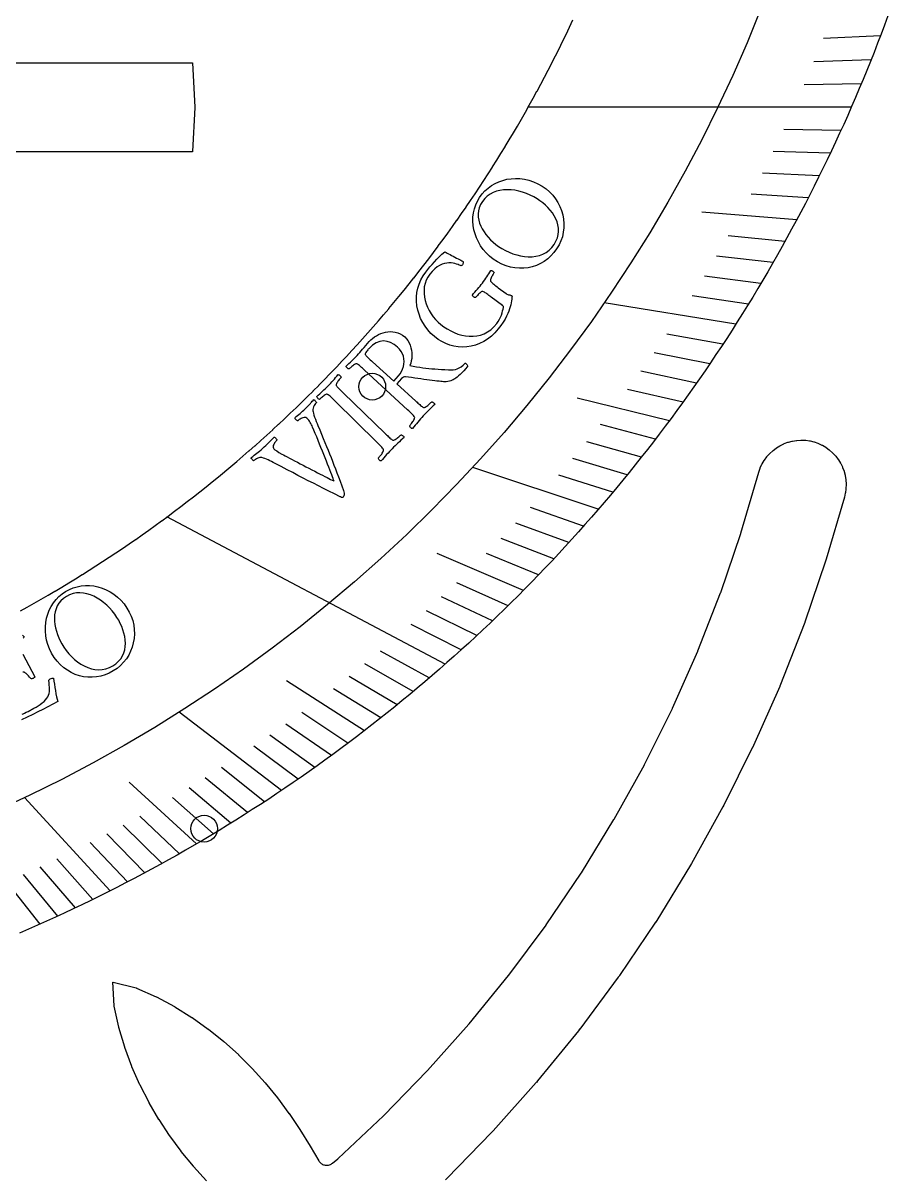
# Model space of a CAD drawing. Header units: millimetres. Extents: x -61 to 61, y -61 to 61.
# Drawn here: x 17.19 to 40.76, y -29.22 to 2.3 of the extents above; entities that cross this region are included whole.
import ezdxf

# ---------------------------------------------------------------- set-up
doc = ezdxf.new("R2010")
doc.units = ezdxf.units.MM
for name, color, linetype in [('CUT_INNER', 6, 'Continuous'), ('ENGRAVE', 7, 'Continuous'), ('ENGRAVE_FINE', 8, 'Continuous'), ('TEXT', 5, 'Continuous')]:
    doc.layers.add(name, color=color, linetype=linetype)

msp = doc.modelspace()

# ---------------------------------------------------------------- linework, layer by layer
at = {"layer": 'CUT_INNER'}
for points in [[(40.7637, 2.4923), (40.6717, 2.2424), (40.5782, 1.9932), (40.4831, 1.7445), (40.3865, 1.4964), (40.2884, 1.2488), (40.1888, 1.0019), (40.0877, 0.7557), (39.9851, 0.51), (39.8809, 0.265), (39.7753, 0.0206), (39.6681, -0.2231), (39.5595, -0.4662), (39.4494, -0.7086), (39.3378, -0.9503), (39.2247, -1.1914), (39.1101, -1.4317), (38.9941, -1.6713), (38.8766, -1.9102), (38.7576, -2.1484), (38.6372, -2.3858), (38.5153, -2.6225), (38.392, -2.8585), (38.2672, -3.0937), (38.141, -3.3281), (38.0133, -3.5617), (37.8842, -3.7946), (37.7537, -4.0266), (37.6218, -4.2579), (37.4884, -4.4883), (37.3537, -4.7179), (37.2175, -4.9467), (37.0799, -5.1747), (36.941, -5.4018), (36.8006, -5.628), (36.6589, -5.8534), (36.5157, -6.0779), (36.3712, -6.3015), (36.2254, -6.5242), (36.0781, -6.746), (35.9295, -6.9669), (35.7796, -7.1869), (35.6283, -7.406), (35.4757, -7.6242), (35.3217, -7.8414), (35.1664, -8.0576), (35.0098, -8.2729), (34.8519, -8.4873), (34.6926, -8.7006), (34.5321, -8.913), (34.3702, -9.1244), (34.2071, -9.3348), (34.0426, -9.5442), (33.8769, -9.7525), (33.7099, -9.9599), (33.5416, -10.1662), (33.3721, -10.3715), (33.2013, -10.5758), (33.0293, -10.779), (32.856, -10.9811), (32.6815, -11.1822), (32.5058, -11.3821), (32.3288, -11.5811), (32.1506, -11.7789), (31.9712, -11.9756), (31.7906, -12.1712), (31.6088, -12.3657), (31.4258, -12.5591), (31.2417, -12.7514), (31.0563, -12.9425), (30.8698, -13.1325), (30.6821, -13.3213), (30.4933, -13.509), (30.3033, -13.6955), (30.1122, -13.8809), (29.9199, -14.0651), (29.7265, -14.2481), (29.532, -14.4299), (29.3364, -14.6105), (29.1397, -14.7899), (28.9419, -14.9681), (28.743, -15.145), (28.543, -15.3208), (28.3419, -15.4953), (28.1398, -15.6686), (27.9366, -15.8406), (27.7324, -16.0114), (27.5271, -16.181), (27.3208, -16.3492), (27.1134, -16.5162), (26.9051, -16.682), (26.6957, -16.8464), (26.4853, -17.0096), (26.2739, -17.1714), (26.0615, -17.332), (25.8482, -17.4913), (25.6339, -17.6492), (25.4186, -17.8058), (25.2023, -17.9611), (24.9851, -18.1151), (24.767, -18.2678), (24.5479, -18.419), (24.3279, -18.569), (24.107, -18.7176), (23.8852, -18.8648), (23.6625, -19.0107), (23.4388, -19.1552), (23.2144, -19.2983), (22.989, -19.4401), (22.7628, -19.5805), (22.5357, -19.7194), (22.3077, -19.857), (22.0789, -19.9932), (21.8493, -20.128), (21.6189, -20.2613), (21.3877, -20.3933), (21.1556, -20.5238), (20.9228, -20.6529), (20.6891, -20.7805), (20.4547, -20.9068), (20.2195, -21.0316), (19.9836, -21.1549), (19.7469, -21.2768), (19.5095, -21.3972), (19.2713, -21.5162), (19.0324, -21.6337), (18.7928, -21.7498), (18.5524, -21.8643), (18.3114, -21.9774), (18.0697, -22.0891), (17.8273, -22.1992), (17.5842, -22.3078), (17.3405, -22.415), (17.0961, -22.5206)], [(17.1147, -13.7341), (17.3039, -13.6293), (17.3052, -13.6285), (17.4937, -13.5225), (17.495, -13.5217), (17.6828, -13.4146), (17.6842, -13.4138), (17.8713, -13.3055), (17.8726, -13.3047), (18.0591, -13.1953), (18.0605, -13.1945), (18.2463, -13.0839), (18.2476, -13.0831), (18.4327, -12.9714), (18.4341, -12.9706), (18.6185, -12.8577), (18.6198, -12.8569), (18.8036, -12.7429), (18.8049, -12.7421), (18.9879, -12.6269), (18.9892, -12.6261), (19.1716, -12.5099), (19.1728, -12.509), (19.3545, -12.3917), (19.3558, -12.3908), (19.5367, -12.2723), (19.5379, -12.2715), (19.7181, -12.1519), (19.7194, -12.1511), (19.8988, -12.0304), (19.9001, -12.0295), (20.0788, -11.9077), (20.08, -11.9069), (20.258, -11.784), (20.2592, -11.7831), (20.4364, -11.6591), (20.4377, -11.6582), (20.6141, -11.5332), (20.6153, -11.5323), (20.791, -11.4061), (20.7922, -11.4052), (20.9671, -11.278), (20.9683, -11.2771), (21.1424, -11.1488), (21.1437, -11.1479), (21.3169, -11.0186), (21.3182, -11.0177), (21.4907, -10.8872), (21.4919, -10.8863), (21.6636, -10.7548), (21.6648, -10.7539), (21.8357, -10.6214), (21.8369, -10.6205), (22.007, -10.4869), (22.0082, -10.4859), (22.1774, -10.3513), (22.1786, -10.3504), (22.347, -10.2147), (22.3482, -10.2138), (22.5158, -10.0771), (22.517, -10.0761), (22.6837, -9.9384), (22.6849, -9.9374), (22.8508, -9.7987), (22.852, -9.7977), (23.017, -9.658), (23.0182, -9.657), (23.1824, -9.5163), (23.1835, -9.5153), (23.3468, -9.3735), (23.348, -9.3725), (23.5104, -9.2298), (23.5116, -9.2287), (23.6731, -9.085), (23.6743, -9.084), (23.8349, -8.9392), (23.8361, -8.9382), (23.9959, -8.7925), (23.997, -8.7915), (24.1559, -8.6448), (24.157, -8.6437), (24.315, -8.4961), (24.3161, -8.495), (24.4732, -8.3464), (24.4743, -8.3453), (24.6304, -8.1957), (24.6315, -8.1947), (24.7868, -8.0441), (24.7879, -8.0431), (24.9422, -7.8916), (24.9433, -7.8905), (25.0967, -7.738), (25.0977, -7.737), (25.2502, -7.5836), (25.2513, -7.5825), (25.4028, -7.4282), (25.4038, -7.4271), (25.5544, -7.2718), (25.5554, -7.2707), (25.705, -7.1146), (25.7061, -7.1135), (25.8547, -6.9564), (25.8558, -6.9553), (26.0034, -6.7973), (26.0045, -6.7962), (26.1512, -6.6373), (26.1522, -6.6362), (26.2979, -6.4764), (26.2989, -6.4752), (26.4437, -6.3146), (26.4447, -6.3134), (26.5884, -6.1519), (26.5895, -6.1507), (26.7322, -5.9883), (26.7332, -5.9871), (26.875, -5.8238), (26.876, -5.8227), (27.0167, -5.6585), (27.0177, -5.6573), (27.1574, -5.4923), (27.1584, -5.4911), (27.2971, -5.3252), (27.2981, -5.324), (27.4358, -5.1573), (27.4368, -5.1561), (27.5735, -4.9885), (27.5744, -4.9873), (27.7101, -4.8189), (27.711, -4.8177), (27.8456, -4.6485), (27.8466, -4.6473), (27.9801, -4.4772), (27.9811, -4.476), (28.1136, -4.3051), (28.1145, -4.3039), (28.246, -4.1322), (28.2469, -4.131), (28.3774, -3.9585), (28.3783, -3.9572), (28.5076, -3.784), (28.5085, -3.7827), (28.6368, -3.6086), (28.6377, -3.6074), (28.7649, -3.4325), (28.7658, -3.4313), (28.892, -3.2556), (28.8929, -3.2544), (29.0179, -3.078), (29.0188, -3.0767), (29.1428, -2.8995), (29.1437, -2.8983), (29.2665, -2.7203), (29.2674, -2.7191), (29.3892, -2.5404), (29.3901, -2.5391), (29.5108, -2.3597), (29.5116, -2.3584), (29.6312, -2.1782), (29.632, -2.177), (29.7505, -1.9961), (29.7514, -1.9948), (29.8687, -1.8131), (29.8696, -1.8119), (29.9858, -1.6295), (29.9866, -1.6282), (30.1018, -1.4452), (30.1026, -1.4439), (30.2166, -1.2601), (30.2174, -1.2588), (30.3303, -1.0744), (30.3311, -1.073), (30.4428, -0.8879), (30.4436, -0.8866), (30.5542, -0.7008), (30.555, -0.6994), (30.6644, -0.513), (30.6652, -0.5116), (30.7735, -0.3245), (30.7743, -0.3231), (30.8814, -0.1353), (30.8822, -0.134), (30.9882, 0.0545), (30.989, 0.0558), (31.0938, 0.245), (31.0945, 0.2463), (31.1982, 0.4361), (31.199, 0.4374), (31.3015, 0.6278), (31.3022, 0.6292), (31.4036, 0.8202), (31.4043, 0.8216), (31.5045, 1.0132), (31.5052, 1.0146), (31.6042, 1.2068), (31.6049, 1.2082), (31.7027, 1.401), (31.7034, 1.4024), (31.8, 1.5959), (31.8007, 1.5972), (31.8961, 1.7913), (31.8968, 1.7927), (31.9911, 1.9873), (31.9917, 1.9887), (32.0848, 2.1839), (32.0854, 2.1853), (32.1773, 2.381)], [(5.2115, 1.215), (21.8058, 1.215), (21.8115, 1.2147), (21.8121, 1.2091), (21.8712, 0.0061), (21.8712, -0.0061), (21.8121, -1.2091), (21.8115, -1.2147), (21.8058, -1.215), (5.2115, -1.215)], [(22.1861, -29.2746), (21.8367, -28.885), (21.833, -28.8806), (21.5025, -28.4762), (21.4987, -28.4713), (21.1884, -28.0508), (21.1847, -28.0455), (20.8958, -27.608), (20.8922, -27.6022), (20.6257, -27.1467), (20.6223, -27.1406), (20.3792, -26.6661), (20.3761, -26.6596), (20.1577, -26.1651), (20.1549, -26.1582), (19.963, -25.6425), (19.9604, -25.6349), (19.7984, -25.0958), (19.796, -25.0865), (19.672, -24.5175), (19.6711, -24.5124), (19.6706, -24.5072), (19.6402, -23.862), (19.6402, -23.8563), (19.6459, -23.8574), (20.2717, -24.0168), (20.2767, -24.0183), (20.2816, -24.0202), (20.8141, -24.2559), (20.8228, -24.2602), (21.3183, -24.5271), (21.3252, -24.5312), (21.7919, -24.8227), (21.7981, -24.8268), (22.2387, -25.1401), (22.2444, -25.1444), (22.6604, -25.4778), (22.6658, -25.4823), (23.0585, -25.8349), (23.0634, -25.8396), (23.434, -26.2104), (23.4385, -26.2152), (23.7881, -26.6035), (23.7921, -26.6082), (24.1219, -27.0132), (24.1255, -27.0177), (24.437, -27.4383), (24.44, -27.4426), (24.7346, -27.8775), (24.7372, -27.8815), (25.0166, -28.3297), (25.0187, -28.3332), (25.248, -28.7301), (25.2612, -28.7506), (25.2764, -28.7697), (25.2933, -28.7872), (25.3119, -28.803), (25.3319, -28.817), (25.3532, -28.8289), (25.3756, -28.8386), (25.3988, -28.8462), (25.4226, -28.8514), (25.4468, -28.8544), (25.4712, -28.8549), (25.4955, -28.8531), (25.5195, -28.8489), (25.543, -28.8423), (25.5658, -28.8335), (25.5876, -28.8226), (25.6082, -28.8096), (25.6274, -28.7946), (25.766, -28.6755), (25.7743, -28.6681), (27.0126, -27.5043), (27.0206, -27.4965), (28.2061, -26.279), (28.2137, -26.2709), (29.344, -25.002), (29.3512, -24.9935), (30.4242, -23.6757), (30.431, -23.667), (31.4445, -22.3028), (31.4509, -22.2938), (32.4028, -20.8861), (32.4088, -20.8768), (33.2974, -19.4282), (33.303, -19.4186), (34.1264, -17.932), (34.1316, -17.9222), (34.8883, -16.4006), (34.893, -16.3906), (35.5814, -14.8369), (35.5857, -14.8266), (36.2045, -13.244), (36.2083, -13.2335), (36.7564, -11.625), (36.7597, -11.6144), (37.2441, -9.9548), (37.246, -9.949), (37.2819, -9.845), (37.2865, -9.8336), (37.3312, -9.7364), (37.3369, -9.7256), (37.3909, -9.6332), (37.3976, -9.623), (37.4604, -9.5364), (37.4681, -9.5268), (37.5391, -9.4468), (37.5477, -9.4381), (37.6262, -9.3654), (37.6356, -9.3575), (37.7208, -9.2929), (37.7309, -9.286), (37.8221, -9.23), (37.8328, -9.2242), (37.929, -9.1774), (37.9403, -9.1726), (38.0406, -9.1355), (38.0523, -9.1318), (38.1558, -9.1047), (38.1678, -9.1022), (38.2734, -9.0854), (38.2856, -9.0841), (38.3924, -9.0777), (38.4046, -9.0776), (38.5115, -9.0817), (38.5237, -9.0828), (38.6297, -9.0974), (38.6417, -9.0996), (38.7458, -9.1245), (38.7575, -9.1279), (38.8586, -9.1629), (38.87, -9.1675), (38.9672, -9.2122), (38.978, -9.2179), (39.0703, -9.2719), (39.0806, -9.2786), (39.1672, -9.3414), (39.1767, -9.3491), (39.2567, -9.4201), (39.2655, -9.4286), (39.3382, -9.5071), (39.346, -9.5165), (39.4107, -9.6018), (39.4176, -9.6119), (39.4735, -9.703), (39.4794, -9.7138), (39.5262, -9.81), (39.531, -9.8213), (39.5681, -9.9216), (39.5718, -9.9333), (39.5988, -10.0368), (39.6014, -10.0488), (39.6182, -10.1544), (39.6195, -10.1666), (39.6259, -10.2733), (39.626, -10.2856), (39.6219, -10.3925), (39.6208, -10.4047), (39.6062, -10.5107), (39.604, -10.5227), (39.5784, -10.6297), (39.5768, -10.6356), (39.0837, -12.3251), (39.0829, -12.3277), (39.0675, -12.3765), (39.0666, -12.3791), (38.4985, -14.0466), (38.4976, -14.0493), (38.48, -14.0973), (38.479, -14.0999), (37.8375, -15.7405), (37.8365, -15.7431), (37.8168, -15.7903), (37.8157, -15.7929), (37.102, -17.4035), (37.1009, -17.406), (37.0791, -17.4523), (37.0779, -17.4548), (36.2935, -19.0321), (36.2923, -19.0346), (36.2685, -19.0798), (36.2672, -19.0823), (35.4136, -20.6233), (35.4122, -20.6257), (35.3864, -20.6699), (35.385, -20.6722), (34.4639, -22.1739), (34.4624, -22.1762), (34.4347, -22.2192), (34.4332, -22.2215), (33.4464, -23.6808), (33.4448, -23.6831), (33.4152, -23.7248), (33.4136, -23.727), (32.363, -25.1411), (32.3614, -25.1433), (32.33, -25.1837), (32.3282, -25.1859), (31.216, -26.5519), (31.2142, -26.5541), (31.181, -26.593), (31.1792, -26.5951), (30.0074, -27.9105), (30.0056, -27.9125), (29.9707, -27.95), (29.9688, -27.952), (28.7398, -29.2141), (28.7379, -29.2161), (28.7014, -29.2519)]]:
    msp.add_lwpolyline(points, dxfattribs=at)
at = {"layer": 'ENGRAVE'}
for points in [[(39.7663, 0), (30.9577, 0)], [(36.6182, -5.9175), (33.0262, -5.337)], [(32.8703, -10.9646), (29.4453, -9.8221)], [(28.6979, -15.1849), (21.1123, -11.1711)], [(24.2313, -18.6343), (21.4458, -16.4922)], [(19.565, -21.3692), (17.231, -18.82)]]:
    msp.add_lwpolyline(points, dxfattribs=at)
for centre, radius in [((0, 17.3597), 40.0734), ((26.7078, -7.6199), 0.3645), ((22.125, -19.6734), 0.3645)]:
    msp.add_circle(centre, radius, dxfattribs=at)
at = {"layer": 'ENGRAVE_FINE'}
for points in [[(40.5611, 1.9482), (39.0071, 1.8735)], [(40.3048, 1.2899), (38.7497, 1.2402)], [(40.0398, 0.6405), (38.4839, 0.6156)], [(39.4846, -0.6316), (37.9287, -0.6068)], [(39.1948, -1.2544), (37.6396, -1.2046)], [(38.8973, -1.8683), (37.3434, -1.7936)], [(38.5924, -2.4732), (37.0401, -2.3738)], [(38.2802, -3.0694), (35.6906, -2.8617)], [(37.9609, -3.6566), (36.4134, -3.5075)], [(37.6349, -4.235), (36.0904, -4.0612)], [(37.3023, -4.8046), (35.7614, -4.6062)], [(36.9633, -5.3654), (35.4264, -5.1424)], [(36.2671, -6.4608), (34.7397, -6.1887)], [(35.9102, -6.9954), (34.3883, -6.699)], [(35.5478, -7.5214), (34.0318, -7.2007)], [(35.18, -8.0388), (33.6704, -7.6938)], [(34.8071, -8.5476), (32.297, -7.9312)], [(34.4291, -9.0478), (32.9336, -8.6548)], [(34.0462, -9.5396), (32.5585, -9.1228)], [(33.6587, -10.023), (32.1792, -9.5824)], [(33.2667, -10.4979), (31.7958, -10.0338)], [(32.4697, -11.4229), (31.0175, -10.9121)], [(32.065, -11.8731), (30.6228, -11.3391)], [(31.6564, -12.315), (30.2247, -11.7581)], [(30.828, -13.1747), (28.4744, -12.1689)], [(31.244, -12.7489), (29.8232, -12.1691)], [(30.4085, -13.5925), (29.0108, -12.9677)], [(29.9856, -14.0024), (28.6, -13.3553)], [(29.5595, -14.4044), (28.1865, -13.7353)], [(29.1302, -14.7985), (27.7702, -14.1076)], [(28.2626, -15.5636), (26.9299, -14.8297)], [(27.8246, -15.9346), (26.5061, -15.1795)], [(26.4947, -17.0023), (24.3692, -15.6383)], [(27.3839, -16.298), (26.08, -15.522)], [(26.9405, -16.6539), (25.6518, -15.8572)], [(26.0465, -17.3433), (24.7889, -16.506)], [(25.5959, -17.677), (24.3546, -16.8197)], [(25.1431, -18.0033), (23.9184, -17.1263)], [(24.6882, -18.3224), (23.4804, -17.426)], [(23.7723, -18.939), (22.5995, -18.0047)], [(21.9183, -20.0877), (20.0853, -18.4077)], [(22.8488, -19.5273), (21.7124, -18.5561)], [(23.3115, -19.2367), (22.1567, -18.2838)], [(22.3844, -19.8109), (21.2668, -18.8218)], [(21.4506, -20.3575), (20.3714, -19.3334)], [(20.5106, -20.8768), (19.4713, -19.8189)], [(20.9814, -20.6206), (19.9219, -19.5793)], [(20.0385, -21.1264), (19.0195, -20.052)], [(18.6141, -21.8351), (17.658, -20.7135)], [(19.0902, -21.6055), (18.1128, -20.4993)], [(18.1369, -22.0582), (17.2023, -20.9216)], [(17.6585, -22.2748), (16.7457, -21.1235)]]:
    msp.add_lwpolyline(points, dxfattribs=at)
at = {"layer": 'TEXT'}
for points in [[(29.635, -2.458), (29.7045, -2.3642), (29.7813, -2.2792), (29.8656, -2.2031), (29.9574, -2.1358), (30.0555, -2.078), (30.1583, -2.0302), (30.2661, -1.9925), (30.3787, -1.9648), (30.4948, -1.9477), (30.6129, -1.9414), (30.733, -1.9461), (30.8552, -1.9617), (30.9777, -1.9894), (31.0991, -2.0301), (31.2194, -2.0839), (31.3384, -2.151), (31.4452, -2.2246), (31.5418, -2.3061), (31.628, -2.3956), (31.7037, -2.4931), (31.7689, -2.5968), (31.8235, -2.7047), (31.8674, -2.8167), (31.9006, -2.9329), (31.9224, -3.0515), (31.9322, -3.1707), (31.9301, -3.2903), (31.916, -3.4104), (31.8895, -3.5289), (31.8505, -3.6437), (31.7989, -3.7549), (31.7347, -3.8621), (31.6613, -3.9612), (31.58, -4.0509), (31.4906, -4.1313), (31.3934, -4.2022), (31.2902, -4.2626), (31.1827, -4.3115), (31.071, -4.3487), (30.9552, -4.3744), (30.8368, -4.3882), (30.7174, -4.39), (30.597, -4.3797), (30.4757, -4.3575), (30.3551, -4.3227), (30.2371, -4.2749), (30.1216, -4.2141), (30.0085, -4.1403), (29.9065, -4.06), (29.8148, -3.9728), (29.7333, -3.8786), (29.6619, -3.7776), (29.6007, -3.6718), (29.5498, -3.5633), (29.5093, -3.452), (29.479, -3.338), (29.4594, -3.2228), (29.4509, -3.1079), (29.4535, -2.9935), (29.4672, -2.8793), (29.4921, -2.7674), (29.5284, -2.66), (29.576, -2.5569), (29.635, -2.458)], [(29.7114, -2.5706), (29.6622, -2.6542), (29.6266, -2.7382), (29.6045, -2.8227), (29.596, -2.9077), (29.5991, -2.9925), (29.6118, -3.0761), (29.6343, -3.1585), (29.6664, -3.2398), (29.7068, -3.3193), (29.7541, -3.3964), (29.8082, -3.4712), (29.8692, -3.5437), (29.9351, -3.6127), (30.0041, -3.6775), (30.0761, -3.7378), (30.1512, -3.7938), (30.2423, -3.8533), (30.3375, -3.9066), (30.4367, -3.9538), (30.5401, -3.9946), (30.6455, -4.028), (30.751, -4.0528), (30.8567, -4.069), (30.9625, -4.0765), (31.0667, -4.0744), (31.1673, -4.0616), (31.2643, -4.0381), (31.3578, -4.0039), (31.4458, -3.9578), (31.5262, -3.8984), (31.5991, -3.8259), (31.6644, -3.7403), (31.7165, -3.6513), (31.7543, -3.5623), (31.7778, -3.4732), (31.787, -3.3843), (31.7839, -3.2962), (31.7702, -3.2095), (31.746, -3.1244), (31.7114, -3.0407), (31.668, -2.9596), (31.6176, -2.8818), (31.5601, -2.8074), (31.4957, -2.7364), (31.4263, -2.6694), (31.3542, -2.6073), (31.2793, -2.5499), (31.2017, -2.4973), (31.1081, -2.442), (31.0109, -2.3931), (30.9103, -2.3506), (30.8063, -2.3142), (30.7007, -2.2852), (30.5955, -2.2644), (30.4906, -2.2518), (30.386, -2.2474), (30.2838, -2.2518), (30.1857, -2.2658), (30.0919, -2.2893), (30.0022, -2.3223), (29.9183, -2.3662), (29.842, -2.4221), (29.773, -2.4903), (29.7114, -2.5706)], [(29.9527, -5.1784), (29.9481, -5.1749), (29.9435, -5.1715), (29.9389, -5.168), (29.9343, -5.1646), (29.9298, -5.1611), (29.9252, -5.1577), (29.9206, -5.1542), (29.916, -5.1508), (29.8876, -5.1296), (29.8604, -5.1095), (29.8344, -5.0907), (29.8095, -5.0731), (29.786, -5.0573), (29.7638, -5.044), (29.743, -5.0333), (29.7237, -5.0251), (29.7119, -5.0226), (29.6973, -5.026), (29.6797, -5.0352), (29.6592, -5.0502), (29.6375, -5.0686), (29.6163, -5.0879), (29.5956, -5.1082), (29.5752, -5.1294), (29.5568, -5.1495), (29.5417, -5.1664), (29.5298, -5.1802), (29.5213, -5.1908), (29.5109, -5.1893), (29.4991, -5.1852), (29.4857, -5.1783), (29.4707, -5.1688), (29.4567, -5.158), (29.4463, -5.1472), (29.4395, -5.1365), (29.4362, -5.1258), (29.4721, -5.0824), (29.5076, -5.0399), (29.5429, -4.9985), (29.578, -4.958), (29.6126, -4.9177), (29.6463, -4.8768), (29.6792, -4.8353), (29.7113, -4.7931), (29.7431, -4.7495), (29.7732, -4.7066), (29.8015, -4.6644), (29.8279, -4.6229), (29.8543, -4.5811), (29.8822, -4.5378), (29.9117, -4.493), (29.9427, -4.4468), (29.9539, -4.4469), (29.9661, -4.4504), (29.9794, -4.4573), (29.9938, -4.4676), (30.0072, -4.4792), (30.0175, -4.4901), (30.0249, -4.5003), (30.0292, -4.5098), (30.0216, -4.5209), (30.012, -4.5359), (30.0004, -4.5548), (29.9869, -4.5775), (29.9731, -4.602), (29.9605, -4.6264), (29.9493, -4.6505), (29.9394, -4.6745), (29.9322, -4.6965), (29.9291, -4.7151), (29.9299, -4.7302), (29.9349, -4.7418), (29.9506, -4.7619), (29.9701, -4.7826), (29.9932, -4.804), (30.02, -4.826), (30.0493, -4.8487), (30.0798, -4.872), (30.1117, -4.896), (30.1448, -4.9207), (30.3569, -5.0774), (30.3807, -5.0934), (30.4028, -5.1053), (30.4233, -5.1129), (30.4421, -5.1164), (30.4594, -5.1186), (30.4753, -5.1228), (30.4898, -5.129), (30.5028, -5.1371), (30.5083, -5.1421), (30.5126, -5.1479), (30.5156, -5.1547), (30.5174, -5.1623), (30.5179, -5.1729), (30.5171, -5.1885), (30.5149, -5.2092), (30.5113, -5.2349), (30.5032, -5.2815), (30.4935, -5.331), (30.4823, -5.3833), (30.4694, -5.4384), (30.4529, -5.497), (30.4307, -5.56), (30.4027, -5.6272), (30.3689, -5.6987), (30.3272, -5.7756), (30.2752, -5.8592), (30.213, -5.9495), (30.1406, -6.0463), (30.0513, -6.1508), (29.9558, -6.2429), (29.854, -6.3225), (29.7462, -6.3895), (29.6343, -6.4441), (29.5203, -6.4862), (29.4043, -6.516), (29.2863, -6.5334), (29.1681, -6.5388), (29.0513, -6.5325), (28.9359, -6.5144), (28.8219, -6.4848), (28.7109, -6.4437), (28.6044, -6.3916), (28.5023, -6.3286), (28.4046, -6.2546), (28.3085, -6.1672), (28.2228, -6.0736), (28.1474, -5.9738), (28.0823, -5.8681), (28.0275, -5.7579), (27.9832, -5.6451), (27.9493, -5.5296), (27.9257, -5.4115), (27.9132, -5.2922), (27.9127, -5.1735), (27.9241, -5.0551), (27.9475, -4.9371), (27.9831, -4.8211), (28.0315, -4.7088), (28.0926, -4.6001), (28.1665, -4.4949), (28.2214, -4.4256), (28.2788, -4.3557), (28.3389, -4.2851), (28.4015, -4.214), (28.467, -4.1433), (28.5359, -4.0741), (28.608, -4.0065), (28.6835, -3.9403), (28.6879, -3.9426), (28.7011, -3.9494), (28.7231, -3.9608), (28.754, -3.9767), (28.7907, -3.9958), (28.8302, -4.0167), (28.8725, -4.0394), (28.9177, -4.0639), (28.9633, -4.0887), (29.0068, -4.1122), (29.0483, -4.1344), (29.0877, -4.1554), (29.1221, -4.1738), (29.1484, -4.1882), (29.1666, -4.1987), (29.1768, -4.2052), (29.183, -4.2097), (29.1869, -4.2172), (29.1887, -4.2278), (29.1882, -4.2412), (29.1857, -4.2558), (29.1814, -4.2697), (29.1753, -4.2827), (29.1673, -4.295), (29.1593, -4.3046), (29.1507, -4.3127), (29.1414, -4.3191), (29.1316, -4.3239), (29.1095, -4.3136), (29.0812, -4.302), (29.0469, -4.2889), (29.0064, -4.2745), (28.9609, -4.2612), (28.9113, -4.2518), (28.8576, -4.2461), (28.7999, -4.2443), (28.7392, -4.2485), (28.6766, -4.2612), (28.612, -4.2823), (28.5455, -4.3118), (28.4779, -4.3524), (28.4102, -4.4065), (28.3424, -4.4741), (28.2743, -4.5554), (28.2198, -4.6351), (28.1771, -4.7182), (28.1462, -4.8049), (28.1271, -4.8953), (28.1186, -4.9878), (28.1198, -5.081), (28.1307, -5.1749), (28.1513, -5.2695), (28.1804, -5.3632), (28.217, -5.4543), (28.2612, -5.5428), (28.3129, -5.6288), (28.3709, -5.7106), (28.4339, -5.7867), (28.5019, -5.857), (28.5749, -5.9214), (28.6612, -5.9871), (28.7515, -6.0464), (28.8457, -6.0994), (28.9439, -6.146), (29.0446, -6.1847), (29.1463, -6.2142), (29.249, -6.2343), (29.3527, -6.2451), (29.456, -6.2454), (29.5575, -6.2339), (29.6572, -6.2108), (29.7549, -6.1759), (29.8492, -6.1279), (29.9384, -6.0655), (30.0224, -5.9887), (30.101, -5.8976), (30.1429, -5.8392), (30.1781, -5.7811), (30.2067, -5.7231), (30.2287, -5.6653), (30.2462, -5.609), (30.2612, -5.5554), (30.2737, -5.5046), (30.2837, -5.4566), (30.2856, -5.4472), (30.2855, -5.4391), (30.2836, -5.4324), (30.2797, -5.4269), (30.2746, -5.422), (30.2688, -5.4168), (30.2622, -5.4115), (30.255, -5.4058)], [(26.6268, -6.3869), (26.669, -6.3434), (26.7157, -6.3026), (26.7669, -6.2646), (26.8226, -6.2292), (26.8814, -6.1976), (26.9422, -6.1709), (27.005, -6.1491), (27.0697, -6.1322), (27.1355, -6.1213), (27.2018, -6.1175), (27.2684, -6.1209), (27.3354, -6.1314), (27.4019, -6.1502), (27.4668, -6.1785), (27.5302, -6.2164), (27.5919, -6.2638), (27.6394, -6.3104), (27.6803, -6.3633), (27.7144, -6.4225), (27.7419, -6.4881), (27.7628, -6.5575), (27.7773, -6.6284), (27.7854, -6.7008), (27.7871, -6.7747), (27.7826, -6.8476), (27.7721, -6.917), (27.7557, -6.9829), (27.7333, -7.0452), (27.8259, -7.0618), (27.9154, -7.0768), (28.0018, -7.09), (28.0852, -7.1016), (28.1673, -7.1119), (28.2499, -7.1211), (28.333, -7.1292), (28.4167, -7.1363), (28.5029, -7.1429), (28.5938, -7.1494), (28.6893, -7.1558), (28.7896, -7.1621), (28.8546, -7.1631), (28.9157, -7.1583), (28.9728, -7.1478), (29.0259, -7.1316), (29.0774, -7.1079), (29.1296, -7.075), (29.1827, -7.0329), (29.2365, -6.9815), (29.2477, -6.9826), (29.2596, -6.9881), (29.2722, -6.998), (29.2855, -7.0122), (29.2977, -7.0271), (29.3068, -7.0388), (29.313, -7.0475), (29.3162, -7.053), (29.257, -7.1226), (29.2015, -7.1849), (29.1497, -7.2398), (29.1018, -7.2874), (29.0583, -7.3279), (29.0197, -7.3613), (28.986, -7.3877), (28.9573, -7.4071), (28.9367, -7.4177), (28.912, -7.4299), (28.8832, -7.4435), (28.8501, -7.4587), (28.8127, -7.4723), (28.7708, -7.4813), (28.7242, -7.4856), (28.6732, -7.4853), (28.6497, -7.4835), (28.6177, -7.4807), (28.5771, -7.4768), (28.528, -7.4719), (28.4718, -7.4658), (28.4102, -7.4587), (28.3431, -7.4505), (28.2705, -7.4412), (28.194, -7.4312), (28.115, -7.4206), (28.0335, -7.4095), (27.9495, -7.398), (27.8649, -7.3859), (27.7815, -7.3735), (27.6994, -7.3606), (27.6185, -7.3474), (27.5913, -7.3477), (27.5639, -7.3568), (27.5363, -7.3746), (27.5086, -7.4012), (27.3793, -7.5441), (27.8938, -8.0121), (27.8981, -8.0159), (27.9023, -8.0198), (27.9065, -8.0236), (27.9108, -8.0275), (27.915, -8.0313), (27.9193, -8.0352), (27.9235, -8.0391), (27.9277, -8.0429), (27.9541, -8.0667), (27.9793, -8.0892), (28.0035, -8.1103), (28.0266, -8.1302), (28.0486, -8.1481), (28.0694, -8.1633), (28.0892, -8.1758), (28.1078, -8.1857), (28.1193, -8.187), (28.1343, -8.1836), (28.1528, -8.1755), (28.175, -8.1629), (28.1988, -8.1471), (28.2223, -8.1298), (28.2456, -8.1109), (28.2686, -8.0905), (28.2897, -8.0709), (28.3069, -8.0544), (28.3203, -8.041), (28.33, -8.0308), (28.3402, -8.0329), (28.3518, -8.0379), (28.3647, -8.0457), (28.3789, -8.0563), (28.392, -8.0682), (28.4015, -8.0798), (28.4074, -8.0911), (28.4097, -8.1022), (28.3683, -8.1427), (28.3279, -8.1825), (28.2884, -8.2214), (28.2498, -8.2595), (28.2117, -8.2977), (28.1736, -8.3369), (28.1355, -8.3771), (28.0973, -8.4182), (28.0606, -8.4588), (28.0239, -8.5001), (27.9874, -8.5422), (27.951, -8.5852), (27.9146, -8.6287), (27.878, -8.6728), (27.8411, -8.7173), (27.804, -8.7622), (27.7928, -8.7609), (27.781, -8.756), (27.7686, -8.7475), (27.7557, -8.7355), (27.7439, -8.7223), (27.735, -8.7101), (27.729, -8.699), (27.726, -8.689), (27.7354, -8.6785), (27.7476, -8.6639), (27.7625, -8.6453), (27.7803, -8.6227), (27.7987, -8.5979), (27.8157, -8.5728), (27.8314, -8.5474), (27.8456, -8.5218), (27.8568, -8.4982), (27.8631, -8.4791), (27.8646, -8.4644), (27.8613, -8.4543), (27.848, -8.4325), (27.831, -8.4097), (27.8104, -8.3859), (27.7863, -8.361), (27.7597, -8.3353), (27.7319, -8.3087), (27.7028, -8.2813), (27.6726, -8.2532), (26.5006, -7.1735), (26.4701, -7.1454), (26.4404, -7.1183), (26.4113, -7.0922), (26.383, -7.0671), (26.3558, -7.0442), (26.3302, -7.025), (26.306, -7.0094), (26.2835, -6.9974), (26.2723, -6.9937), (26.2579, -6.9955), (26.2404, -7.0028), (26.2197, -7.0155), (26.1976, -7.0314), (26.1756, -7.0481), (26.1539, -7.0657), (26.1324, -7.084), (26.1127, -7.1013), (26.0965, -7.116), (26.0837, -7.128), (26.0745, -7.1374), (26.0645, -7.1347), (26.0532, -7.1293), (26.0406, -7.121), (26.0267, -7.11), (26.0139, -7.0978), (26.0046, -7.0861), (25.9988, -7.0749), (25.9965, -7.0641), (26.0351, -7.0259), (26.0734, -6.9883), (26.1113, -6.9513), (26.1489, -6.9149), (26.186, -6.8786), (26.2223, -6.8419), (26.2579, -6.8049), (26.2927, -6.7675), (26.3289, -6.7276), (26.3661, -6.6859), (26.4042, -6.6422), (26.4433, -6.5967), (26.4845, -6.5487), (26.5288, -6.4977), (26.5762, -6.4438), (26.6268, -6.3869)], [(27.3972, -6.5417), (27.3039, -6.471), (27.2085, -6.4194), (27.111, -6.3868), (27.0114, -6.3732), (26.9111, -6.3834), (26.8114, -6.4222), (26.7122, -6.4895), (26.6132, -6.5853), (26.6009, -6.5993), (26.586, -6.6169), (26.5686, -6.6379), (26.5487, -6.6625), (26.5308, -6.6872), (26.5198, -6.7085), (26.5157, -6.7266), (26.5185, -6.7413), (26.529, -6.7597), (26.5451, -6.7809), (26.5666, -6.805), (26.5936, -6.8319), (26.6236, -6.8602), (26.6538, -6.8885), (26.6844, -6.9168), (26.7154, -6.9451), (27.2945, -7.4669), (27.4259, -7.3217), (27.4701, -7.2663), (27.5068, -7.2064), (27.5361, -7.1422), (27.5579, -7.0736), (27.5713, -7.0029), (27.5758, -6.9322), (27.5712, -6.8615), (27.5575, -6.7908), (27.5339, -6.7223), (27.4992, -6.658), (27.4536, -6.5978), (27.3972, -6.5417)], [(25.5033, -7.6005), (25.5397, -7.5627), (25.5751, -7.5249), (25.6094, -7.4869), (25.6427, -7.449), (25.676, -7.4106), (25.7101, -7.3716), (25.7451, -7.3319), (25.781, -7.2914), (25.7919, -7.2932), (25.8035, -7.2984), (25.8157, -7.307), (25.8285, -7.3192), (25.8403, -7.3324), (25.8492, -7.3446), (25.8552, -7.3555), (25.8584, -7.3654), (25.8495, -7.3752), (25.8379, -7.3888), (25.8237, -7.4062), (25.8069, -7.4273), (25.7893, -7.4503), (25.7728, -7.4731), (25.7574, -7.4958), (25.7432, -7.5182), (25.732, -7.5391), (25.7256, -7.5571), (25.724, -7.5721), (25.7272, -7.5842), (25.7386, -7.602), (25.7527, -7.621), (25.7698, -7.6412), (25.7896, -7.6626), (25.8115, -7.6849), (25.8346, -7.7081), (25.8589, -7.7322), (25.8843, -7.757), (25.8885, -7.761), (25.8926, -7.765), (25.8967, -7.769), (25.9008, -7.773), (25.9049, -7.777), (25.909, -7.781), (25.9131, -7.785), (25.9173, -7.789), (27.0609, -8.8987), (27.065, -8.9026), (27.0691, -8.9066), (27.0732, -8.9106), (27.0773, -8.9146), (27.0814, -8.9186), (27.0855, -8.9226), (27.0897, -8.9266), (27.0938, -8.9306), (27.1193, -8.9552), (27.1438, -8.9785), (27.1673, -9.0004), (27.1897, -9.021), (27.2111, -9.0396), (27.2315, -9.0555), (27.2508, -9.0686), (27.2691, -9.0791), (27.2805, -9.0807), (27.2957, -9.0778), (27.3145, -9.0704), (27.337, -9.0584), (27.3613, -9.0434), (27.3854, -9.0269), (27.4093, -9.0088), (27.433, -8.9891), (27.4546, -8.9702), (27.4724, -8.9543), (27.4862, -8.9413), (27.4962, -8.9314), (27.5064, -8.9339), (27.5178, -8.9393), (27.5304, -8.9475), (27.5443, -8.9585), (27.557, -8.9708), (27.5661, -8.9827), (27.5716, -8.9943), (27.5736, -9.0054), (27.5309, -9.0446), (27.4892, -9.083), (27.4485, -9.1206), (27.4087, -9.1575), (27.3694, -9.1945), (27.33, -9.2324), (27.2906, -9.2713), (27.2512, -9.3111), (27.2131, -9.3505), (27.1751, -9.3906), (27.1373, -9.4316), (27.0996, -9.4733), (27.0617, -9.5157), (27.0237, -9.5585), (26.9854, -9.6018), (26.9469, -9.6455), (26.9357, -9.6438), (26.9241, -9.6386), (26.912, -9.6297), (26.8994, -9.6173), (26.8881, -9.6037), (26.8796, -9.5912), (26.874, -9.5799), (26.8713, -9.5698), (26.881, -9.5596), (26.8936, -9.5455), (26.9092, -9.5274), (26.9277, -9.5053), (26.9469, -9.4811), (26.9647, -9.4566), (26.9812, -9.4317), (26.9963, -9.4065), (27.0082, -9.3833), (27.0151, -9.3644), (27.0171, -9.3499), (27.0141, -9.3396), (27.0015, -9.3174), (26.9853, -9.2941), (26.9655, -9.2696), (26.9421, -9.244), (26.9163, -9.2174), (26.8894, -9.1899), (26.8613, -9.1616), (26.832, -9.1325), (25.698, -8.0129), (25.6685, -7.9839), (25.6396, -7.9559), (25.6114, -7.9288), (25.5839, -7.9028), (25.5574, -7.8791), (25.5324, -7.8591), (25.5088, -7.8427), (25.4867, -7.8299), (25.4756, -7.8259), (25.4611, -7.8272), (25.4434, -7.8339), (25.4223, -7.846), (25.3996, -7.8613), (25.3769, -7.8775), (25.3542, -7.8948), (25.3316, -7.9129), (25.3107, -7.9302), (25.2937, -7.9448), (25.2803, -7.9566), (25.2707, -7.9657), (25.2608, -7.9628), (25.2497, -7.957), (25.2374, -7.9483), (25.2238, -7.9369), (25.2114, -7.9243), (25.2025, -7.9122), (25.1971, -7.9008), (25.1951, -7.89), (25.235, -7.853), (25.2747, -7.8164), (25.3142, -7.7802), (25.3535, -7.7445), (25.3923, -7.7088), (25.4302, -7.6729), (25.4672, -7.6368), (25.5033, -7.6005)], [(23.7212, -9.2999), (23.7641, -9.2612), (23.8059, -9.2224), (23.8464, -9.1837), (23.8856, -9.145), (23.9242, -9.1065), (23.9625, -9.0684), (24.0006, -9.0307), (24.0384, -8.9935), (24.0471, -8.9984), (24.0573, -9.0067), (24.069, -9.0185), (24.0824, -9.0336), (24.0944, -9.049), (24.1022, -9.0614), (24.1058, -9.0709), (24.1051, -9.0775), (24.0984, -9.0845), (24.0889, -9.0956), (24.0766, -9.1108), (24.0616, -9.1301), (24.0461, -9.1519), (24.0323, -9.1746), (24.0204, -9.1984), (24.0102, -9.223), (24.0042, -9.2475), (24.0051, -9.2707), (24.0128, -9.2925), (24.0273, -9.3131), (24.0563, -9.3391), (24.1022, -9.3716), (24.1653, -9.4106), (24.2454, -9.456), (24.2878, -9.4789), (24.3368, -9.5053), (24.3924, -9.5351), (24.4545, -9.5682), (24.5216, -9.6038), (24.5921, -9.6413), (24.6659, -9.6805), (24.743, -9.7215), (24.822, -9.7632), (24.9012, -9.8047), (24.9807, -9.8458), (25.0604, -9.8867), (25.1386, -9.9267), (25.2137, -9.9651), (25.2854, -10.0018), (25.354, -10.037), (25.4178, -10.0699), (25.4756, -10.0995), (25.5273, -10.126), (25.5728, -10.1493), (25.6106, -10.1686), (25.6386, -10.1827), (25.6571, -10.1918), (25.6659, -10.1958), (25.6615, -10.1822), (25.6528, -10.1578), (25.64, -10.1226), (25.6229, -10.0766), (25.6024, -10.0218), (25.5789, -9.9601), (25.5525, -9.8917), (25.5233, -9.8165), (25.4917, -9.7359), (25.4584, -9.6512), (25.4234, -9.5626), (25.3867, -9.47), (25.3488, -9.3751), (25.3105, -9.2796), (25.2716, -9.1835), (25.2323, -9.0869), (25.1932, -8.9915), (25.1551, -8.8991), (25.1179, -8.8096), (25.0818, -8.7231), (25.0679, -8.6907), (25.0527, -8.6583), (25.0361, -8.6258), (25.0182, -8.5933), (24.9998, -8.5626), (24.9818, -8.5356), (24.964, -8.5122), (24.9466, -8.4925), (24.9245, -8.4741), (24.9005, -8.4626), (24.8748, -8.4582), (24.8473, -8.4608), (24.8194, -8.4681), (24.7925, -8.4777), (24.7666, -8.4896), (24.7417, -8.5039), (24.7193, -8.5183), (24.7011, -8.5308), (24.687, -8.5413), (24.677, -8.5498), (24.6681, -8.5498), (24.6575, -8.5453), (24.6451, -8.5362), (24.6308, -8.5225), (24.6176, -8.5073), (24.6081, -8.4934), (24.6024, -8.4808), (24.6005, -8.4696), (24.637, -8.4376), (24.6727, -8.4067), (24.7074, -8.3768), (24.7413, -8.348), (24.775, -8.319), (24.8092, -8.2885), (24.8438, -8.2565), (24.8789, -8.223), (24.9072, -8.1952), (24.9323, -8.1702), (24.9541, -8.148), (24.9727, -8.1287), (24.9894, -8.1108), (25.0058, -8.0929), (25.0218, -8.0749), (25.0375, -8.057), (25.054, -8.038), (25.0724, -8.0171), (25.0928, -7.9943), (25.1151, -7.9696), (25.1239, -7.9743), (25.1344, -7.9827), (25.1467, -7.9947), (25.1607, -8.0104), (25.1734, -8.0261), (25.1817, -8.0381), (25.1856, -8.0463), (25.1852, -8.0507), (25.1757, -8.0618), (25.1629, -8.0795), (25.1467, -8.1039), (25.1272, -8.1349), (25.1089, -8.1697), (25.0968, -8.205), (25.0907, -8.2411), (25.0907, -8.2779), (25.0948, -8.3075), (25.1039, -8.3458), (25.118, -8.393), (25.1371, -8.4489), (25.1587, -8.5083), (25.1807, -8.5657), (25.2029, -8.6212), (25.2253, -8.6748), (25.2773, -8.799), (25.3269, -8.9181), (25.374, -9.0322), (25.4188, -9.1412), (25.4618, -9.2468), (25.5037, -9.3509), (25.5443, -9.4533), (25.5838, -9.5542), (25.6231, -9.6553), (25.6629, -9.7584), (25.7033, -9.8635), (25.7443, -9.9706), (25.7864, -10.0819), (25.83, -10.1994), (25.8752, -10.3233), (25.9219, -10.4535), (25.933, -10.4888), (25.9397, -10.5205), (25.942, -10.5484), (25.9398, -10.5726), (25.9341, -10.5939), (25.9259, -10.6128), (25.9153, -10.6295), (25.9023, -10.6438), (25.8971, -10.6465), (25.8902, -10.6466), (25.8815, -10.644), (25.8711, -10.6388), (25.8604, -10.633), (25.8508, -10.6283), (25.8424, -10.6249), (25.835, -10.6227), (25.678, -10.5452), (25.5265, -10.4697), (25.3807, -10.3965), (25.2405, -10.3255), (25.1025, -10.2552), (24.9637, -10.1839), (24.824, -10.1118), (24.6835, -10.0387), (24.5387, -9.9633), (24.3866, -9.8841), (24.2271, -9.8012), (24.0602, -9.7143), (24.0093, -9.6874), (23.9604, -9.6624), (23.9137, -9.6394), (23.8691, -9.6183), (23.8257, -9.5992), (23.7828, -9.5823), (23.7403, -9.5676), (23.6982, -9.555), (23.6804, -9.5513), (23.6607, -9.5511), (23.6392, -9.5544), (23.616, -9.5612), (23.5923, -9.5701), (23.5699, -9.5799), (23.5485, -9.5907), (23.5282, -9.6024), (23.5099, -9.6139), (23.4945, -9.6242), (23.4819, -9.6332), (23.4722, -9.641), (23.4689, -9.6396), (23.4617, -9.6331), (23.4506, -9.6214), (23.4356, -9.6045), (23.4208, -9.5871), (23.4103, -9.574), (23.404, -9.565), (23.402, -9.5603), (23.4481, -9.5229), (23.4903, -9.489), (23.5287, -9.4587), (23.5632, -9.432), (23.5976, -9.4051), (23.6354, -9.3741), (23.6766, -9.339), (23.7212, -9.2999)], [(18.3483, -13.2069), (18.4511, -13.1516), (18.5568, -13.1076), (18.6655, -13.0747), (18.7773, -13.0531), (18.8907, -13.0425), (19.0041, -13.0432), (19.1176, -13.0551), (19.2313, -13.0781), (19.3436, -13.1122), (19.4531, -13.1569), (19.5598, -13.2123), (19.6635, -13.2786), (19.7626, -13.3559), (19.855, -13.4445), (19.9408, -13.5445), (20.0199, -13.6559), (20.0851, -13.768), (20.1376, -13.8829), (20.1774, -14.0006), (20.2043, -14.1212), (20.219, -14.2428), (20.2224, -14.3636), (20.2143, -14.4837), (20.1947, -14.603), (20.1638, -14.7195), (20.1219, -14.8315), (20.0689, -14.9388), (20.0049, -15.0414), (19.9305, -15.1373), (19.8462, -15.2245), (19.7521, -15.303), (19.6483, -15.3726), (19.5397, -15.4309), (19.4278, -15.4773), (19.3127, -15.5119), (19.1945, -15.5346), (19.0754, -15.5452), (18.9573, -15.5435), (18.8404, -15.5295), (18.7247, -15.5034), (18.6117, -15.4654), (18.503, -15.416), (18.3985, -15.3554), (18.2982, -15.2835), (18.204, -15.2006), (18.1177, -15.107), (18.0392, -15.0027), (17.9684, -14.8878), (17.9104, -14.7717), (17.8647, -14.6536), (17.8311, -14.5336), (17.8096, -14.4118), (17.7994, -14.2901), (17.7997, -14.1702), (17.8105, -14.0523), (17.8318, -13.9362), (17.8632, -13.8236), (17.9045, -13.7162), (17.9557, -13.6138), (18.0168, -13.5163), (18.087, -13.4258), (18.1656, -13.3441), (18.2527, -13.2712), (18.3483, -13.2069)], [(18.3693, -13.3413), (18.2892, -13.3959), (18.2211, -13.4567), (18.1651, -13.5237), (18.1211, -13.597), (18.0878, -13.675), (18.0636, -13.756), (18.0488, -13.8401), (18.0432, -13.9273), (18.0458, -14.0165), (18.0556, -14.1064), (18.0726, -14.1972), (18.0969, -14.2887), (18.127, -14.3793), (18.1618, -14.4672), (18.2012, -14.5526), (18.2452, -14.6352), (18.3023, -14.7279), (18.3656, -14.8168), (18.4353, -14.9017), (18.5113, -14.9827), (18.5924, -15.0579), (18.6772, -15.1254), (18.7659, -15.1852), (18.8584, -15.2371), (18.9535, -15.2796), (19.05, -15.3109), (19.1478, -15.331), (19.2469, -15.34), (19.3461, -15.3358), (19.4442, -15.3165), (19.5411, -15.282), (19.6367, -15.2324), (19.7217, -15.1742), (19.7939, -15.1098), (19.8532, -15.0393), (19.8995, -14.9628), (19.9342, -14.8817), (19.9588, -14.7975), (19.9733, -14.7102), (19.9776, -14.6198), (19.973, -14.5279), (19.9606, -14.436), (19.9403, -14.3442), (19.9123, -14.2525), (19.8782, -14.1623), (19.8395, -14.0754), (19.7962, -13.9915), (19.7485, -13.9108), (19.6874, -13.8209), (19.6204, -13.7352), (19.5475, -13.6538), (19.469, -13.5766), (19.3859, -13.5052), (19.2996, -13.4415), (19.2101, -13.3854), (19.1174, -13.3368), (19.023, -13.2972), (18.9284, -13.268), (18.8335, -13.2492), (18.7382, -13.2408), (18.6437, -13.2447), (18.5507, -13.2627), (18.4593, -13.2949), (18.3693, -13.3413)]]:
    msp.add_lwpolyline(points, close=True, dxfattribs=at)
for points in [[(17.1773, -14.3963), (17.2187, -14.4451), (17.2131, -14.4576), (17.2036, -14.4695), (17.19, -14.4809)], [(17.1824, -14.9113), (17.5129, -15.5319), (17.5076, -15.5423), (17.4981, -15.5528), (17.4843, -15.5633), (17.4663, -15.574), (17.4472, -15.5822), (17.4304, -15.5854), (17.4157, -15.5837), (17.4033, -15.577), (17.3688, -15.5389), (17.3389, -15.5068), (17.3134, -15.4807), (17.2925, -15.4605), (17.2749, -15.4449), (17.2596, -15.4325), (17.2464, -15.4233), (17.2355, -15.4171), (17.2254, -15.4131), (17.2152, -15.41), (17.2046, -15.4079), (17.1937, -15.4067), (17.1793, -15.4063)], [(17.1648, -16.5501), (17.1946, -16.5378), (17.2312, -16.5212), (17.2746, -16.5003), (17.3248, -16.4751), (17.4869, -16.3915), (17.5462, -16.3589), (17.6035, -16.3234), (17.6587, -16.285), (17.7118, -16.2439), (17.7602, -16.2016), (17.8011, -16.1598), (17.8347, -16.1187), (17.8608, -16.0783), (17.8839, -16.0322), (17.8998, -15.9832), (17.9085, -15.9311), (17.9102, -15.8762), (17.9074, -15.8189), (17.9032, -15.76), (17.8975, -15.6994), (17.8902, -15.6372), (17.8909, -15.6254), (17.8972, -15.6138), (17.909, -15.6025), (17.9264, -15.5914), (17.9548, -15.5776), (17.9796, -15.569), (18.0007, -15.5656), (18.0181, -15.5675), (18.0312, -15.6488), (18.0444, -15.7328), (18.0575, -15.8195), (18.0705, -15.9089), (18.0844, -15.9956), (18.1002, -16.0743), (18.1178, -16.1449), (18.1373, -16.2074), (18.0018, -16.2797), (17.8659, -16.3504), (17.7298, -16.4195), (17.5934, -16.487), (17.4526, -16.556), (17.3033, -16.6297), (17.1455, -16.708)]]:
    msp.add_lwpolyline(points, dxfattribs=at)

doc.saveas('drawing.dxf')
